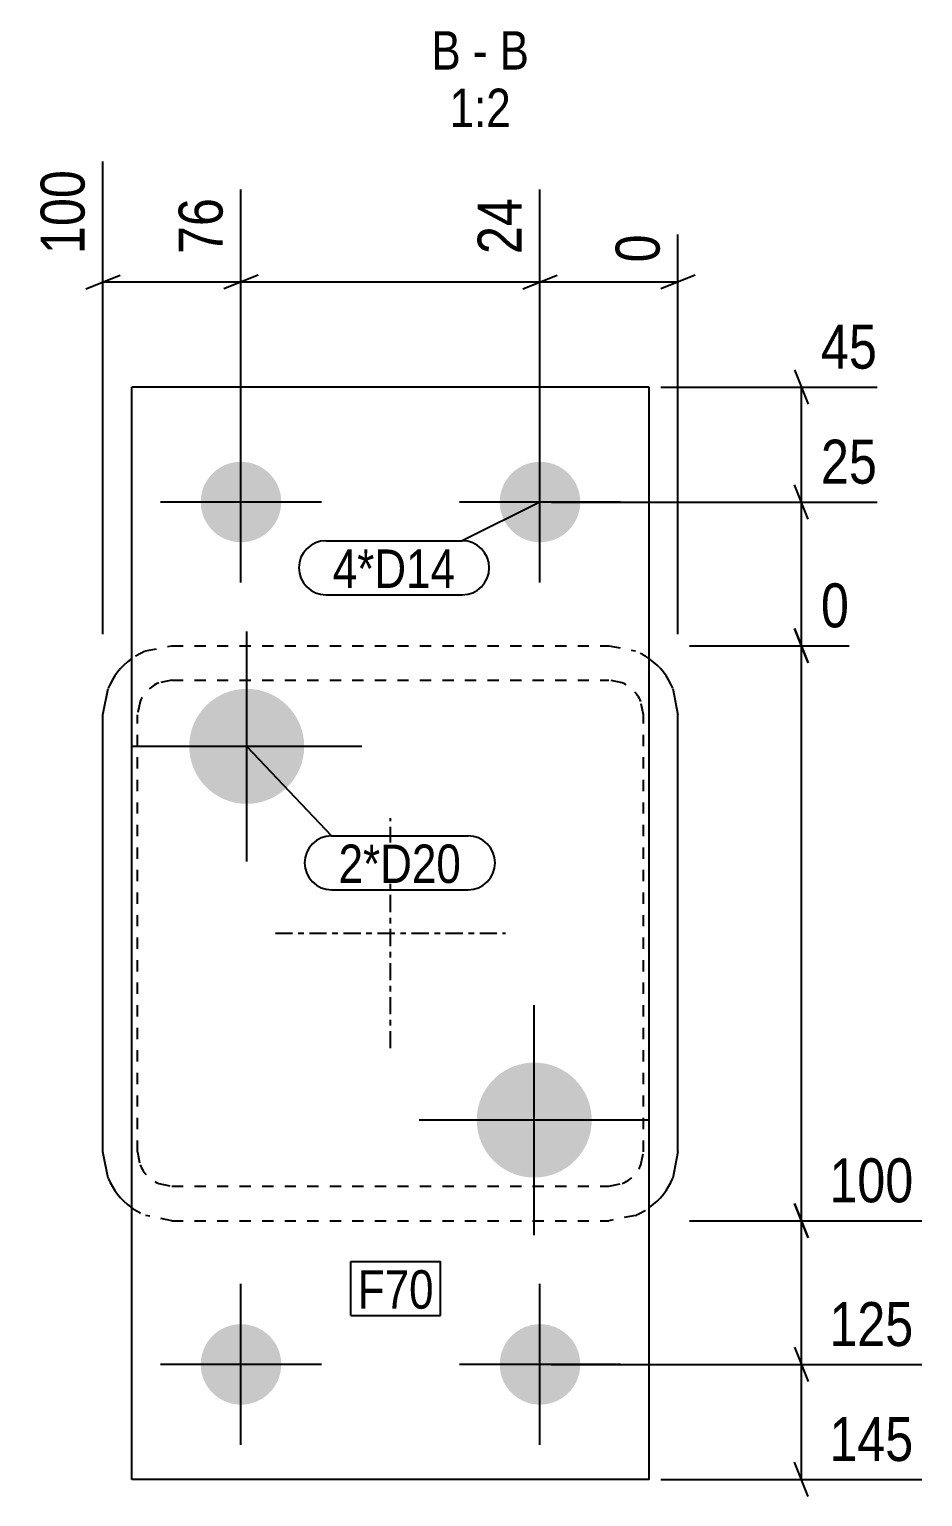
# Model space of a CAD drawing. Header units: millimetres. Extents: x -10 to 33523, y 3 to 809.
# Drawn here: x 11845.5 to 12000.9, y 4.8 to 260 of the extents above; entities that cross this region are included whole.
import ezdxf

# ---------------------------------------------------------------- set-up
doc = ezdxf.new("R2010")
doc.units = ezdxf.units.MM
doc.linetypes.add('DXK_LINE_DOT2', pattern=[3.9198, 1.9599, -1.9599])
doc.linetypes.add('DXK_LINE_DOT3', pattern=[5.9187, 2.979, -0.9799, 0.9799, -0.9799])
for name, color, linetype in [('MÅLSÆTNING', 7, 'Continuous'), ('STÅL', 7, 'Continuous'), ('TEKST', 7, 'Continuous')]:
    doc.layers.add(name, color=color, linetype=linetype)
doc.styles.add('Arial Narrow', font='ARIALN.TTF', dxfattribs={"height": 0.2})

msp = doc.modelspace()

# ---------------------------------------------------------------- hatches: boundary and pattern name
at = {"layer": 'STÅL', "linetype": 'Continuous'}
for points in [[(11875.32, 177.8, -1), (11889.32, 177.8, -1)], [(11927.32, 177.8, -1), (11941.32, 177.8, -1)], [(11883.32, 125.3, -1), (11883.32, 145.3, -1)], [(11933.32, 60.3, -1), (11933.32, 80.3, -1)], [(11875.32, 27.8, -1), (11889.32, 27.8, -1)], [(11927.32, 27.8, -1), (11941.32, 27.8, -1)]]:
    msp.add_hatch(color=96, dxfattribs=at).paths.add_polyline_path(points)

# ---------------------------------------------------------------- linework, layer by layer
at = {"layer": 'MÅLSÆTNING', "color": 7, "linetype": 'Continuous'}
for p, q in [((11858.32, 154.8), (11858.32, 237.01)), ((11882.32, 179.8), (11882.32, 232.14)), ((11882.32, 179.8), (11882.32, 232.14)), ((11934.32, 179.8), (11934.32, 232.14)), ((11934.32, 179.8), (11934.32, 232.14)), ((11958.32, 154.8), (11958.32, 224.35)), ((11855.32, 214.87), (11861.32, 217.27)), ((11885.32, 217.27), (11879.32, 214.87)), ((11885.32, 217.27), (11879.32, 214.87)), ((11931.32, 214.87), (11937.32, 217.27)), ((11931.32, 214.87), (11937.32, 217.27)), ((11961.32, 217.27), (11955.32, 214.87)), ((11858.32, 216.07), (11882.32, 216.07)), ((11882.32, 216.07), (11934.32, 216.07)), ((11934.32, 216.07), (11958.32, 216.07)), ((11978.58, 200.8), (11980.98, 194.8)), ((11955.32, 197.8), (11992.93, 197.8)), ((11979.78, 177.8), (11979.78, 197.8)), ((11980.98, 174.8), (11978.58, 180.8)), ((11936.32, 177.8), (11992.93, 177.8)), ((11936.32, 177.8), (11992.93, 177.8)), ((11979.78, 152.8), (11979.78, 177.8)), ((11980.98, 149.8), (11978.58, 155.8)), ((11960.32, 152.8), (11988.06, 152.8)), ((11960.32, 152.8), (11988.06, 152.8)), ((11979.78, 52.8), (11979.78, 152.8)), ((11978.58, 55.8), (11980.98, 49.8)), ((11980.98, 49.8), (11978.58, 55.8)), ((11960.32, 52.8), (12000.72, 52.8)), ((11960.32, 52.8), (12000.72, 52.8)), ((11979.78, 27.8), (11979.78, 52.8)), ((11978.58, 30.8), (11980.98, 24.8)), ((11978.58, 30.8), (11980.98, 24.8)), ((11936.32, 27.8), (12000.72, 27.8)), ((11936.32, 27.8), (12000.72, 27.8)), ((11979.78, 7.8), (11979.78, 27.8)), ((11980.98, 4.8), (11978.58, 10.8)), ((11955.32, 7.8), (12000.72, 7.8))]:
    msp.add_line(p, q, dxfattribs=at)
at = {"layer": 'STÅL', "color": 2, "linetype": 'Continuous'}
for p, q in [((11863.32, 7.8), (11863.32, 197.8)), ((11953.32, 197.8), (11863.32, 197.8)), ((11953.32, 7.8), (11953.32, 197.8)), ((11858.32, 140.8), (11859.23, 145.39)), ((11957.4, 145.39), (11958.32, 140.8)), ((11858.32, 64.8), (11858.32, 140.8)), ((11958.32, 64.8), (11958.32, 140.8)), ((11859.23, 60.21), (11858.32, 64.8)), ((11958.32, 64.8), (11957.4, 60.21)), ((11953.32, 7.8), (11863.32, 7.8))]:
    msp.add_line(p, q, dxfattribs=at)
at = {"layer": 'STÅL', "color": 96, "linetype": 'Continuous'}
for p, q in [((11882.32, 163.8), (11882.32, 191.8)), ((11934.32, 163.8), (11934.32, 191.8)), ((11896.32, 177.8), (11868.32, 177.8)), ((11948.32, 177.8), (11920.32, 177.8)), ((11883.32, 115.3), (11883.32, 155.3)), ((11903.32, 135.3), (11863.32, 135.3)), ((11933.32, 50.3), (11933.32, 90.3)), ((11953.32, 70.3), (11913.32, 70.3)), ((11882.32, 13.8), (11882.32, 41.8)), ((11934.32, 13.8), (11934.32, 41.8)), ((11896.32, 27.8), (11868.32, 27.8)), ((11948.32, 27.8), (11920.32, 27.8))]:
    msp.add_line(p, q, dxfattribs=at)
at = {"layer": 'STÅL', "color": 7, "linetype": 'DXK_LINE_DOT2'}
for p, q in [((11865.72, 151.89), (11870.32, 152.8)), ((11870.32, 152.8), (11946.32, 152.8)), ((11946.32, 152.8), (11950.91, 151.89)), ((11870.32, 146.8), (11868.02, 146.34)), ((11870.32, 146.8), (11946.32, 146.8)), ((11948.61, 146.34), (11946.32, 146.8)), ((11864.77, 143.1), (11864.32, 140.8)), ((11952.32, 140.8), (11951.86, 143.1)), ((11864.32, 64.8), (11864.32, 140.8)), ((11952.32, 64.8), (11952.32, 140.8)), ((11864.32, 64.8), (11864.77, 62.5)), ((11951.86, 62.5), (11952.32, 64.8)), ((11868.02, 59.26), (11870.32, 58.8)), ((11870.32, 58.8), (11946.32, 58.8)), ((11946.32, 58.8), (11948.61, 59.26)), ((11870.32, 52.8), (11865.72, 53.71)), ((11950.91, 53.71), (11946.32, 52.8)), ((11870.32, 52.8), (11946.32, 52.8))]:
    msp.add_line(p, q, dxfattribs=at)
at = {"layer": 'STÅL', "color": 7, "linetype": 'DXK_LINE_DOT3'}
for p, q in [((11908.32, 82.8), (11908.32, 122.8)), ((11888.32, 102.8), (11928.32, 102.8))]:
    msp.add_line(p, q, dxfattribs=at)
at = {"layer": 'STÅL', "color": 7, "linetype": 'DXK_LINE_DOT2'}
for centre, radius, start, end in [((11870.32, 140.8), 12, 112.5, 126.4486), ((11946.32, 140.8), 12, 53.5514, 67.5), ((11870.32, 140.8), 6, 112.5, 157.5), ((11946.32, 140.8), 6, 22.5, 67.5), ((11870.32, 64.8), 6, 202.5, 247.5), ((11946.32, 64.8), 6, 292.5, 337.5), ((11870.32, 64.8), 12, 233.5514, 247.5), ((11946.32, 64.8), 12, 292.5, 306.4486)]:
    msp.add_arc(centre, radius, start, end, dxfattribs=at)
at = {"layer": 'STÅL', "color": 2, "linetype": 'Continuous'}
for centre, start, end in [((11870.32, 140.8), 126.4486, 157.5), ((11946.32, 140.8), 22.5, 53.5514), ((11870.32, 64.8), 202.5, 233.5514), ((11946.32, 64.8), 306.4486, 337.5)]:
    msp.add_arc(centre, 12, start, end, dxfattribs=at)

# ---------------------------------------------------------------- wipeouts: each hides what was drawn before it
at = {"color": 0, "linetype": 'Continuous'}
for points, layer in [([(11856.72, 237.15), (11845.52, 237.15), (11845.52, 219.33), (11856.72, 219.33)], 'MÅLSÆTNING'), ([(11880.72, 232.28), (11869.52, 232.28), (11869.52, 219.33), (11880.72, 219.33)], 'MÅLSÆTNING'), ([(11932.72, 232.28), (11921.52, 232.28), (11921.52, 219.33), (11932.72, 219.33)], 'MÅLSÆTNING'), ([(12000.87, 54.4), (12000.87, 65.6), (11983.04, 65.6), (11983.04, 54.4)], 'MÅLSÆTNING'), ([(12000.87, 29.4), (12000.87, 40.6), (11983.04, 40.6), (11983.04, 29.4)], 'MÅLSÆTNING'), ([(12000.87, 9.4), (12000.87, 20.6), (11983.04, 20.6), (11983.04, 9.4)], 'MÅLSÆTNING'), ([(11920.54, 253.01), (11920.54, 260.01), (11915.43, 260.01), (11915.43, 253.01)], 'TEKST'), ([(11925.19, 253.01), (11925.19, 260.01), (11922.64, 260.01), (11922.64, 253.01)], 'TEKST'), ([(11932.41, 253.01), (11932.41, 260.01), (11927.29, 260.01), (11927.29, 253.01)], 'TEKST'), ([(11929.25, 243.01), (11929.25, 250.01), (11918.59, 250.01), (11918.59, 243.01)], 'TEKST')]:
    msp.add_wipeout(points, dxfattribs=at).dxf.layer = layer
at = {"color": 0}
for points in [[(11919.6, 162.86), (11919.6, 169.86), (11898.28, 169.86), (11898.28, 162.86)], [(11915.83, 37.5), (11915.83, 44.5), (11902.62, 44.5), (11902.62, 37.5)]]:
    msp.add_wipeout(points, dxfattribs=at).dxf.layer = 'TEKST'

# ---------------------------------------------------------------- next in the draw order: texts
at = {"layer": 'MÅLSÆTNING', "color": 3, "linetype": 'Continuous', "style": 'Arial Narrow'}
for s, p in [('100', (11855.12, 220.93)), ('76', (11879.12, 220.93)), ('24', (11931.12, 220.93))]:
    msp.add_text(s, height=7.635, rotation=90.0002, dxfattribs=at).set_placement(p)
for s, p in [('100', (11984.64, 56)), ('125', (11984.64, 31)), ('145', (11984.64, 11))]:
    msp.add_text(s, height=7.635, dxfattribs=at).set_placement(p)
at = {"layer": 'TEKST', "color": 3, "linetype": 'Continuous', "style": 'Arial Narrow'}
for s, height, p in [('B', 6.68, (11915.43, 253.01)), ('B', 6.68, (11927.29, 253.01)), ('-', 6.68, (11922.64, 253.01)), ('1:2', 6.681, (11918.59, 243.01))]:
    msp.add_text(s, height=height, dxfattribs=at).set_placement(p)

# ---------------------------------------------------------------- next in the draw order: wipeouts: each hides what was drawn before it
at = {"color": 0, "linetype": 'Continuous'}
for points in [[(11956.72, 225.95), (11945.52, 225.95), (11945.52, 217.87), (11956.72, 217.87)], [(11994.53, 199.4), (11994.53, 210.6), (11981.58, 210.6), (11981.58, 199.4)], [(11994.53, 179.4), (11994.53, 190.6), (11981.58, 190.6), (11981.58, 179.4)], [(11989.66, 154.4), (11989.66, 165.6), (11981.58, 165.6), (11981.58, 154.4)]]:
    msp.add_wipeout(points, dxfattribs=at).dxf.layer = 'MÅLSÆTNING'
at = {"color": 0}
for points in [[(11919.6, 162.86), (11919.6, 169.86), (11898.28, 169.86), (11898.28, 162.86)], [(11920.61, 111.54), (11920.61, 118.54), (11899.29, 118.54), (11899.29, 111.54)], [(11915.83, 37.5), (11915.83, 44.5), (11902.62, 44.5), (11902.62, 37.5)]]:
    msp.add_wipeout(points, dxfattribs=at).dxf.layer = 'TEKST'

# ---------------------------------------------------------------- next in the draw order: linework, layer by layer
at = {"layer": 'MÅLSÆTNING', "color": 7, "linetype": 'Continuous'}
for p, q in [((11980.98, 174.8), (11978.58, 180.8)), ((11978.58, 155.8), (11980.98, 149.8))]:
    msp.add_line(p, q, dxfattribs=at)
at = {"layer": 'TEKST', "color": 7, "linetype": 'Continuous'}
for p, q in [((11934.32, 177.8), (11920.8, 171.06)), ((11897.08, 171.06), (11920.8, 171.06)), ((11897.08, 161.66), (11920.8, 161.66)), ((11901.42, 45.7), (11917.03, 45.7)), ((11901.42, 36.3), (11901.42, 45.7)), ((11917.03, 36.3), (11917.03, 45.7)), ((11901.42, 36.3), (11917.03, 36.3))]:
    msp.add_line(p, q, dxfattribs=at)
for centre, start, end in [((11897.08, 166.36), 90, 270), ((11920.8, 166.36), 270, 90)]:
    msp.add_arc(centre, 4.7, start, end, dxfattribs=at)

# ---------------------------------------------------------------- next in the draw order: texts
at = {"layer": 'MÅLSÆTNING', "color": 3, "linetype": 'Continuous', "style": 'Arial Narrow'}
msp.add_text('0', height=7.64, rotation=90.0002, dxfattribs=at).set_placement((11955.12, 219.47))
for s, height, p in [('45', 7.635, (11983.18, 201)), ('25', 7.635, (11983.18, 181)), ('0', 7.64, (11983.18, 156))]:
    msp.add_text(s, height=height, dxfattribs=at).set_placement(p)
at = {"layer": 'TEKST', "color": 3, "style": 'Arial Narrow'}
for s, p in [('4*D14', (11898.28, 162.86)), ('F70', (11902.62, 37.5))]:
    msp.add_text(s, height=6.681, dxfattribs=at).set_placement(p)

# ---------------------------------------------------------------- next in the draw order: wipeouts: each hides what was drawn before it
at = {"color": 0}
msp.add_wipeout([(11920.61, 111.54), (11920.61, 118.54), (11899.29, 118.54), (11899.29, 111.54)], dxfattribs=at).dxf.layer = 'TEKST'

# ---------------------------------------------------------------- next in the draw order: linework, layer by layer
at = {"layer": 'TEKST', "color": 7, "linetype": 'Continuous'}
for p, q in [((11883.32, 135.3), (11898.09, 119.74)), ((11898.09, 119.74), (11921.81, 119.74)), ((11898.09, 110.34), (11921.81, 110.34))]:
    msp.add_line(p, q, dxfattribs=at)
for centre, start, end in [((11898.09, 115.04), 90, 270), ((11921.81, 115.04), 270, 90)]:
    msp.add_arc(centre, 4.7, start, end, dxfattribs=at)

# ---------------------------------------------------------------- next in the draw order: texts
at = {"layer": 'TEKST', "color": 3, "style": 'Arial Narrow'}
msp.add_text('2*D20', height=6.681, dxfattribs=at).set_placement((11899.29, 111.54))

doc.saveas('drawing.dxf')
